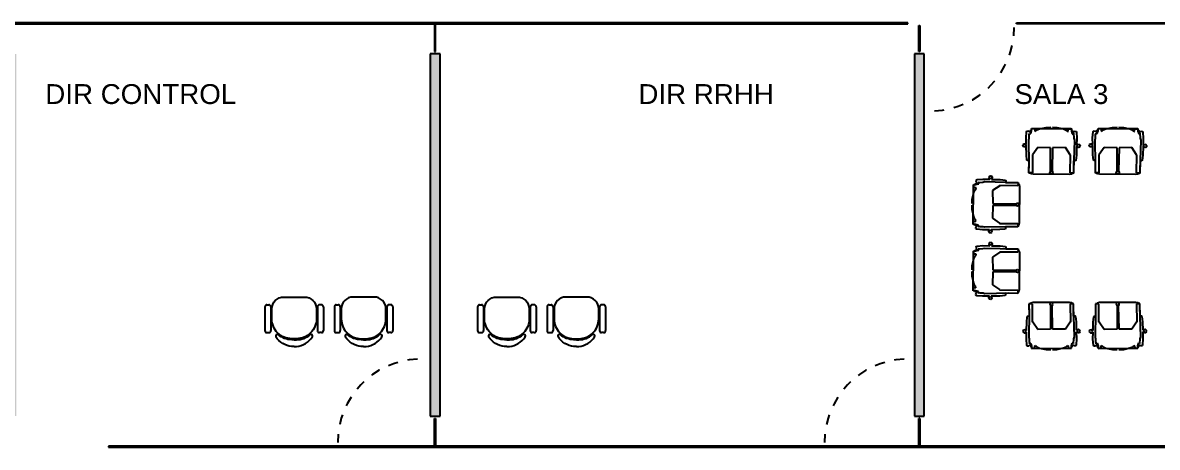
# Model space of a CAD drawing. Header units: millimetres. Extents: x 32.4 to 129.7, y 76.1 to 139.3.
# Drawn here: x 58.06 to 69.5, y 88.33 to 92.61 of the extents above; entities that cross this region are included whole.
import ezdxf

# ---------------------------------------------------------------- set-up
doc = ezdxf.new("R2010")
doc.units = ezdxf.units.MM
doc.linetypes.add('Hidden', pattern=[7.14375, 4.7625, -2.38125])
doc.linetypes.add('Hidden_2_', pattern=[0.007144, 0.004763, -0.002381])
for name, color, linetype in [('HATCH LADRILLO COMUN', 7, 'Continuous'), ('n carpinteria proyeccion', 7, 'Hidden'), ('n carpinteria vidrio', 7, 'Continuous'), ('n tabique', 7, 'Continuous'), ('Sectores', 3, 'Continuous')]:
    doc.layers.add(name, color=color, linetype=linetype)
doc.styles.add('MtXpl_Arial_Unicode_', font='ARIALUNI.ttf')

msp = doc.modelspace()

# ---------------------------------------------------------------- hatches: boundary and pattern name
at = {"layer": 'HATCH LADRILLO COMUN'}
h = msp.add_hatch(color=256, dxfattribs=at)
h.paths.add_polyline_path([(52.509196, 92.605442), (51.689196, 92.605442), (51.689196, 92.505442), (52.409196, 92.505442), (52.409196, 88.425442), (51.689196, 88.425442), (51.689196, 88.325442), (52.509196, 88.325442), (52.509196, 88.640467)])
h.paths.add_polyline_path([(57.999196, 92.290417), (57.899196, 92.290417), (57.899196, 88.640467), (57.999196, 88.640467)])
h.paths.add_polyline_path([(62.269196, 92.290417), (62.169196, 92.290417), (62.169196, 88.640467), (62.269196, 88.640467)])
h.paths.add_polyline_path([(67.149196, 91.169133, -0.104369768), (67.049196, 91.182053), (67.049196, 88.640467), (67.149196, 88.640467)])
h.paths.add_polyline_path([(67.149196, 92.290417), (67.049196, 92.290417), (67.049196, 91.182053, 0.104369768), (67.149196, 91.169133)])

# ---------------------------------------------------------------- linework, layer by layer
at = {"linetype": 'Continuous'}
for p, q in [((68.176463, 91.446329), (68.181126, 91.505196)), ((68.181126, 91.505196), (68.183569, 91.511977)), ((68.183569, 91.511977), (68.193241, 91.513859)), ((68.193241, 91.513859), (68.203852, 91.511725)), ((68.203852, 91.511725), (68.207416, 91.507936)), ((68.20675, 91.473448), (68.210763, 91.4924)), ((68.207416, 91.507936), (68.219425, 91.508093)), ((68.210763, 91.4924), (68.212701, 91.487014)), ((68.212701, 91.487014), (68.222724, 91.48695)), ((68.219425, 91.508093), (68.222968, 91.525959)), ((68.222724, 91.48695), (68.230621, 91.515332)), ((68.222968, 91.525959), (68.229718, 91.525956)), ((68.229718, 91.525956), (68.23062, 91.538113)), ((68.23062, 91.538113), (68.263373, 91.538096)), ((68.230621, 91.515332), (68.230793, 91.540152)), ((68.230793, 91.540152), (68.630813, 91.537629)), ((68.263373, 91.538096), (68.26404, 91.513877)), ((68.26404, 91.513877), (68.270201, 91.510911)), ((68.270201, 91.510911), (68.281978, 91.524045)), ((68.281978, 91.524045), (68.309256, 91.535562)), ((68.309256, 91.535562), (68.37655, 91.550431)), ((68.37655, 91.550431), (68.424901, 91.551308)), ((68.441326, 91.551114), (68.485949, 91.549739)), ((68.485949, 91.549739), (68.553068, 91.534018)), ((68.553068, 91.534018), (68.580198, 91.522157)), ((68.580198, 91.522157), (68.591218, 91.509549)), ((68.591218, 91.509549), (68.599484, 91.512)), ((68.599484, 91.512), (68.600465, 91.535962)), ((68.600465, 91.535962), (68.633215, 91.535564)), ((68.630813, 91.537629), (68.633215, 91.535564)), ((68.633215, 91.535564), (68.632763, 91.513401)), ((68.632763, 91.513401), (68.640463, 91.484306)), ((68.633215, 91.535564), (68.633963, 91.523397)), ((68.633963, 91.523397), (68.640713, 91.523315)), ((68.640463, 91.484306), (68.650486, 91.484242)), ((68.640713, 91.523315), (68.644, 91.505671)), ((68.644, 91.505671), (68.65611, 91.505184)), ((68.650486, 91.484242), (68.652882, 91.490642)), ((68.652882, 91.490642), (68.65695, 91.442299)), ((68.65611, 91.505184), (68.659648, 91.508839)), ((68.659648, 91.508839), (68.670285, 91.510838)), ((68.670285, 91.510838), (68.679933, 91.508834)), ((68.679933, 91.508834), (68.68229, 91.502023)), ((68.68229, 91.502023), (68.686206, 91.44311)), ((68.845964, 91.446329), (68.850627, 91.505196)), ((68.850627, 91.505196), (68.85307, 91.511977)), ((68.85307, 91.511977), (68.862741, 91.513859)), ((68.862741, 91.513859), (68.873352, 91.511725)), ((68.873352, 91.511725), (68.876917, 91.507936)), ((68.87625, 91.473448), (68.880263, 91.4924)), ((68.876917, 91.507936), (68.888925, 91.508093)), ((68.880263, 91.4924), (68.882202, 91.487014)), ((68.882202, 91.487014), (68.892225, 91.48695)), ((68.888925, 91.508093), (68.892469, 91.525959)), ((68.892225, 91.48695), (68.900122, 91.515332)), ((68.892469, 91.525959), (68.899219, 91.525956)), ((68.899219, 91.525956), (68.900121, 91.538113)), ((68.900121, 91.538113), (68.932874, 91.538096)), ((68.900122, 91.515332), (68.900294, 91.540152)), ((68.900294, 91.540152), (69.300314, 91.537629)), ((68.932874, 91.538096), (68.93354, 91.513877)), ((68.93354, 91.513877), (68.939702, 91.510911)), ((68.939702, 91.510911), (68.951479, 91.524045)), ((68.951479, 91.524045), (68.978757, 91.535562)), ((68.978757, 91.535562), (69.04605, 91.550431)), ((69.04605, 91.550431), (69.094402, 91.551308)), ((69.110826, 91.551114), (69.15545, 91.549739)), ((69.15545, 91.549739), (69.222568, 91.534018)), ((69.222568, 91.534018), (69.249699, 91.522157)), ((69.249699, 91.522157), (69.260719, 91.509549)), ((69.260719, 91.509549), (69.268984, 91.512)), ((69.268984, 91.512), (69.269966, 91.535962)), ((69.269966, 91.535962), (69.302716, 91.535564)), ((69.300314, 91.537629), (69.302716, 91.535564)), ((69.302716, 91.535564), (69.302263, 91.513401)), ((69.302263, 91.513401), (69.309964, 91.484306)), ((69.302716, 91.535564), (69.303464, 91.523397)), ((69.303464, 91.523397), (69.310213, 91.523315)), ((69.309964, 91.484306), (69.319987, 91.484242)), ((69.310213, 91.523315), (69.313501, 91.505671)), ((69.313501, 91.505671), (69.325611, 91.505184)), ((69.319987, 91.484242), (69.322382, 91.490642)), ((69.322382, 91.490642), (69.326451, 91.442299)), ((69.325611, 91.505184), (69.329149, 91.508839)), ((69.329149, 91.508839), (69.339786, 91.510838)), ((69.339786, 91.510838), (69.349433, 91.508834)), ((69.349433, 91.508834), (69.35179, 91.502023)), ((69.35179, 91.502023), (69.355707, 91.44311)), ((68.142995, 91.364893), (68.145402, 91.376604)), ((68.142995, 91.364893), (68.145402, 91.376604)), ((68.149575, 91.354909), (68.142995, 91.364893)), ((68.149575, 91.354909), (68.142995, 91.364893)), ((68.145402, 91.376604), (68.155385, 91.383184)), ((68.145402, 91.376604), (68.155385, 91.383184)), ((68.145402, 91.376604), (68.145402, 91.376604)), ((68.145402, 91.376604), (68.145402, 91.376604)), ((68.155385, 91.383184), (68.167097, 91.380777)), ((68.155385, 91.383184), (68.16148, 91.383145)), ((68.16148, 91.383145), (68.176974, 91.376007)), ((68.167097, 91.380777), (68.173676, 91.370794)), ((68.173676, 91.370794), (68.171269, 91.359082)), ((68.176974, 91.376007), (68.176463, 91.446329)), ((68.201434, 91.425534), (68.205622, 91.441842)), ((68.206052, 91.183581), (68.201434, 91.425534)), ((68.205622, 91.441842), (68.20675, 91.473448)), ((68.66174, 91.422619), (68.652881, 91.115107)), ((68.65695, 91.442299), (68.66174, 91.422619)), ((68.686206, 91.44311), (68.684794, 91.372138)), ((68.684794, 91.372138), (68.694284, 91.37481)), ((68.690186, 91.361428), (68.692593, 91.37314)), ((68.692593, 91.37314), (68.702576, 91.379719)), ((68.694284, 91.37481), (68.702576, 91.379719)), ((68.702576, 91.379719), (68.714288, 91.377313)), ((68.702576, 91.379719), (68.714288, 91.377313)), ((68.714288, 91.377313), (68.720868, 91.367329)), ((68.714288, 91.377313), (68.720868, 91.367329)), ((68.720868, 91.367329), (68.718461, 91.355618)), ((68.720868, 91.367329), (68.718461, 91.355618)), ((68.812496, 91.364893), (68.814902, 91.376604)), ((68.812496, 91.364893), (68.814902, 91.376604)), ((68.819075, 91.354909), (68.812496, 91.364893)), ((68.819075, 91.354909), (68.812496, 91.364893)), ((68.814902, 91.376604), (68.824886, 91.383184)), ((68.814902, 91.376604), (68.824886, 91.383184)), ((68.814902, 91.376604), (68.814902, 91.376604)), ((68.814902, 91.376604), (68.814902, 91.376604)), ((68.824886, 91.383184), (68.836597, 91.380777)), ((68.824886, 91.383184), (68.830981, 91.383145)), ((68.830981, 91.383145), (68.846474, 91.376007)), ((68.836597, 91.380777), (68.843177, 91.370794)), ((68.843177, 91.370794), (68.84077, 91.359082)), ((68.846474, 91.376007), (68.845964, 91.446329)), ((68.870934, 91.425534), (68.875123, 91.441842)), ((68.875552, 91.183581), (68.870934, 91.425534)), ((68.875123, 91.441842), (68.87625, 91.473448)), ((69.331241, 91.422619), (69.322382, 91.115107)), ((69.326451, 91.442299), (69.331241, 91.422619)), ((69.355707, 91.44311), (69.354295, 91.372138)), ((69.354295, 91.372138), (69.363785, 91.37481)), ((69.359687, 91.361428), (69.362094, 91.37314)), ((69.362094, 91.37314), (69.372077, 91.379719)), ((69.363785, 91.37481), (69.372077, 91.379719)), ((69.372077, 91.379719), (69.383789, 91.377313)), ((69.372077, 91.379719), (69.383789, 91.377313)), ((69.383789, 91.377313), (69.390368, 91.367329)), ((69.383789, 91.377313), (69.390368, 91.367329)), ((69.390368, 91.367329), (69.387962, 91.355618)), ((69.390368, 91.367329), (69.387962, 91.355618)), ((68.161286, 91.352503), (68.149575, 91.354909)), ((68.161286, 91.352503), (68.149575, 91.354909)), ((68.177059, 91.359518), (68.161286, 91.352503)), ((68.171269, 91.359082), (68.161286, 91.352503)), ((68.17802, 91.273751), (68.177059, 91.359518)), ((68.183912, 91.219597), (68.17802, 91.273751)), ((68.238912, 91.276292), (68.238324, 91.091877)), ((68.243258, 91.276264), (68.238912, 91.276292)), ((68.292276, 91.347843), (68.243258, 91.276264)), ((68.422264, 91.344259), (68.292276, 91.347843)), ((68.42265, 91.113264), (68.422264, 91.344259)), ((68.442493, 91.344156), (68.437981, 91.113167)), ((68.571344, 91.346076), (68.442493, 91.344156)), ((68.619452, 91.273883), (68.571344, 91.346076)), ((68.621609, 91.273869), (68.619452, 91.273883)), ((68.619866, 91.090773), (68.621609, 91.273869)), ((68.68246, 91.270437), (68.675887, 91.216482)), ((68.68452, 91.35683), (68.68246, 91.270437)), ((68.694121, 91.354124), (68.68452, 91.35683)), ((68.696766, 91.351445), (68.690186, 91.361428)), ((68.702382, 91.349077), (68.694121, 91.354124)), ((68.708478, 91.349038), (68.696766, 91.351445)), ((68.708478, 91.349038), (68.702382, 91.349077)), ((68.718461, 91.355618), (68.708478, 91.349038)), ((68.718461, 91.355618), (68.708478, 91.349038)), ((68.830787, 91.352503), (68.819075, 91.354909)), ((68.830787, 91.352503), (68.819075, 91.354909)), ((68.84656, 91.359518), (68.830787, 91.352503)), ((68.84077, 91.359082), (68.830787, 91.352503)), ((68.847521, 91.273751), (68.84656, 91.359518)), ((68.853413, 91.219597), (68.847521, 91.273751)), ((68.908413, 91.276292), (68.907824, 91.091877)), ((68.912759, 91.276264), (68.908413, 91.276292)), ((68.961777, 91.347843), (68.912759, 91.276264)), ((69.091765, 91.344259), (68.961777, 91.347843)), ((69.092151, 91.113264), (69.091765, 91.344259)), ((69.111994, 91.344156), (69.107482, 91.113167)), ((69.240845, 91.346076), (69.111994, 91.344156)), ((69.288953, 91.273883), (69.240845, 91.346076)), ((69.29111, 91.273869), (69.288953, 91.273883)), ((69.289367, 91.090773), (69.29111, 91.273869)), ((69.35196, 91.270437), (69.345388, 91.216482)), ((69.354021, 91.35683), (69.35196, 91.270437)), ((69.363622, 91.354124), (69.354021, 91.35683)), ((69.366267, 91.351445), (69.359687, 91.361428)), ((69.371883, 91.349077), (69.363622, 91.354124)), ((69.377978, 91.349038), (69.366267, 91.351445)), ((69.377978, 91.349038), (69.371883, 91.349077)), ((69.387962, 91.355618), (69.377978, 91.349038)), ((69.387962, 91.355618), (69.377978, 91.349038)), ((68.187603, 91.216431), (68.183912, 91.219597)), ((68.205589, 91.215587), (68.187603, 91.216431)), ((68.204562, 91.091516), (68.205589, 91.215587)), ((68.204562, 91.091516), (68.206052, 91.183581)), ((68.65416, 91.212747), (68.653617, 91.088673)), ((68.672157, 91.213363), (68.65416, 91.212747)), ((68.675887, 91.216482), (68.672157, 91.213363)), ((68.857103, 91.216431), (68.853413, 91.219597)), ((68.87509, 91.215587), (68.857103, 91.216431)), ((68.874063, 91.091516), (68.87509, 91.215587)), ((68.874063, 91.091516), (68.875552, 91.183581)), ((69.323661, 91.212747), (69.323117, 91.088673)), ((69.341658, 91.213363), (69.323661, 91.212747)), ((69.345388, 91.216482), (69.341658, 91.213363)), ((67.672274, 91.012044), (67.674278, 91.021691)), ((67.674278, 91.021691), (67.681089, 91.024048)), ((67.681089, 91.024048), (67.740003, 91.027965)), ((67.740003, 91.027965), (67.810974, 91.026552)), ((67.803393, 91.044335), (67.8058, 91.056046)), ((67.803393, 91.044335), (67.8058, 91.056046)), ((67.809972, 91.034351), (67.803393, 91.044335)), ((67.808302, 91.036042), (67.803393, 91.044335)), ((67.8058, 91.056046), (67.815783, 91.062626)), ((67.8058, 91.056046), (67.815783, 91.062626)), ((67.810974, 91.026552), (67.808302, 91.036042)), ((67.821684, 91.031945), (67.809972, 91.034351)), ((67.815783, 91.062626), (67.827494, 91.060219)), ((67.815783, 91.062626), (67.827494, 91.060219)), ((67.831667, 91.038524), (67.821684, 91.031945)), ((67.828988, 91.035879), (67.826283, 91.026279)), ((67.826283, 91.026279), (67.912675, 91.024218)), ((67.827494, 91.060219), (67.834074, 91.050236)), ((67.827494, 91.060219), (67.834074, 91.050236)), ((67.834035, 91.044141), (67.828988, 91.035879)), ((67.834074, 91.050236), (67.831667, 91.038524)), ((67.834074, 91.050236), (67.834035, 91.044141)), ((67.912675, 91.024218), (67.96663, 91.017645)), ((68.238324, 91.091877), (68.204562, 91.091516)), ((68.206737, 91.089315), (68.204562, 91.091516)), ((68.217037, 91.08925), (68.206737, 91.089315)), ((68.223912, 91.082857), (68.217037, 91.08925)), ((68.245232, 91.077303), (68.223912, 91.082857)), ((68.613536, 91.074971), (68.245232, 91.077303)), ((68.414858, 91.089565), (68.417265, 91.101276)), ((68.414858, 91.089565), (68.414897, 91.09566)), ((68.421438, 91.079581), (68.414858, 91.089565)), ((68.421438, 91.079581), (68.414858, 91.089565)), ((68.414897, 91.09566), (68.419921, 91.103898)), ((68.417265, 91.101276), (68.427249, 91.107856)), ((68.419921, 91.103898), (68.42265, 91.113264)), ((68.43315, 91.077175), (68.421438, 91.079581)), ((68.43315, 91.077175), (68.421438, 91.079581)), ((68.427249, 91.107856), (68.43896, 91.105449)), ((68.443133, 91.083754), (68.43315, 91.077175)), ((68.443133, 91.083754), (68.43315, 91.077175)), ((68.437981, 91.113167), (68.44063, 91.103758)), ((68.43896, 91.105449), (68.44554, 91.095466)), ((68.44063, 91.103758), (68.44554, 91.095466)), ((68.44554, 91.095466), (68.443133, 91.083754)), ((68.44554, 91.095466), (68.443133, 91.083754)), ((68.634924, 91.080255), (68.613536, 91.074971)), ((68.653617, 91.088673), (68.619866, 91.090773)), ((68.641881, 91.08656), (68.634924, 91.080255)), ((68.651414, 91.0865), (68.641881, 91.08656)), ((68.653617, 91.088673), (68.651414, 91.0865)), ((68.652881, 91.115107), (68.653617, 91.088673)), ((68.907824, 91.091877), (68.874063, 91.091516)), ((68.876238, 91.089315), (68.874063, 91.091516)), ((68.886537, 91.08925), (68.876238, 91.089315)), ((68.893413, 91.082857), (68.886537, 91.08925)), ((68.914733, 91.077303), (68.893413, 91.082857)), ((69.283037, 91.074971), (68.914733, 91.077303)), ((69.084359, 91.089565), (69.086766, 91.101276)), ((69.084359, 91.089565), (69.084398, 91.09566)), ((69.090939, 91.079581), (69.084359, 91.089565)), ((69.090939, 91.079581), (69.084359, 91.089565)), ((69.084398, 91.09566), (69.089421, 91.103898)), ((69.086766, 91.101276), (69.096749, 91.107856)), ((69.089421, 91.103898), (69.092151, 91.113264)), ((69.10265, 91.077175), (69.090939, 91.079581)), ((69.10265, 91.077175), (69.090939, 91.079581)), ((69.096749, 91.107856), (69.108461, 91.105449)), ((69.112634, 91.083754), (69.10265, 91.077175)), ((69.112634, 91.083754), (69.10265, 91.077175)), ((69.107482, 91.113167), (69.110131, 91.103758)), ((69.108461, 91.105449), (69.11504, 91.095466)), ((69.110131, 91.103758), (69.11504, 91.095466)), ((69.11504, 91.095466), (69.112634, 91.083754)), ((69.11504, 91.095466), (69.112634, 91.083754)), ((69.304425, 91.080255), (69.283037, 91.074971)), ((69.323117, 91.088673), (69.289367, 91.090773)), ((69.311381, 91.08656), (69.304425, 91.080255)), ((69.320915, 91.0865), (69.311381, 91.08656)), ((69.323117, 91.088673), (69.320915, 91.0865)), ((69.322382, 91.115107), (69.323117, 91.088673)), ((67.64296, 90.572551), (67.645483, 90.972572)), ((67.645483, 90.972572), (67.647548, 90.974974)), ((67.64715, 90.942223), (67.647548, 90.974974)), ((67.671112, 90.941242), (67.64715, 90.942223)), ((67.647548, 90.974974), (67.659716, 90.975722)), ((67.647548, 90.974974), (67.669711, 90.974521)), ((67.649094, 90.894826), (67.660955, 90.921956)), ((67.659716, 90.975722), (67.659798, 90.982471)), ((67.659798, 90.982471), (67.677441, 90.985758)), ((67.660955, 90.921956), (67.673563, 90.932976)), ((67.669711, 90.974521), (67.698807, 90.982221)), ((67.673563, 90.932976), (67.671112, 90.941242)), ((67.674273, 91.001407), (67.672274, 91.012044)), ((67.677929, 90.997868), (67.674273, 91.001407)), ((67.677441, 90.985758), (67.677929, 90.997868)), ((67.69247, 90.99464), (67.740813, 90.998709)), ((67.69887, 90.992245), (67.69247, 90.99464)), ((67.698807, 90.982221), (67.69887, 90.992245)), ((67.740813, 90.998709), (67.760493, 91.003499)), ((67.760493, 91.003499), (68.068005, 90.99464)), ((67.90923, 90.96121), (67.837036, 90.913102)), ((67.837036, 90.913102), (67.838957, 90.784252)), ((67.909243, 90.963367), (67.90923, 90.96121)), ((68.092339, 90.961625), (67.909243, 90.963367)), ((67.96663, 91.017645), (67.969749, 91.013915)), ((67.969749, 91.013915), (67.970365, 90.995919)), ((67.970365, 90.995919), (68.094439, 90.995375)), ((68.068005, 90.99464), (68.094439, 90.995375)), ((68.094439, 90.995375), (68.092339, 90.961625)), ((68.094439, 90.995375), (68.096612, 90.993172)), ((68.096612, 90.993172), (68.096552, 90.983639)), ((68.096552, 90.983639), (68.102857, 90.976683)), ((68.102857, 90.976683), (68.108141, 90.955294)), ((68.108141, 90.955294), (68.105809, 90.58699)), ((67.631998, 90.783084), (67.633373, 90.827707)), ((67.633373, 90.827707), (67.649094, 90.894826)), ((67.632681, 90.718308), (67.631804, 90.766659)), ((67.64755, 90.651015), (67.632681, 90.718308)), ((67.838853, 90.764022), (67.835269, 90.634034)), ((68.069848, 90.764409), (67.838853, 90.764022)), ((67.838957, 90.784252), (68.069945, 90.77974)), ((68.079214, 90.761679), (68.069848, 90.764409)), ((68.069945, 90.77974), (68.079354, 90.782388)), ((68.075256, 90.769007), (68.077663, 90.780718)), ((68.081836, 90.759023), (68.075256, 90.769007)), ((68.077663, 90.780718), (68.087646, 90.787298)), ((68.087452, 90.756655), (68.079214, 90.761679)), ((68.079354, 90.782388), (68.087646, 90.787298)), ((68.093548, 90.756617), (68.081836, 90.759023)), ((68.093548, 90.756617), (68.087452, 90.756655)), ((68.087646, 90.787298), (68.099358, 90.784891)), ((68.087646, 90.787298), (68.099358, 90.784891)), ((68.103531, 90.763196), (68.093548, 90.756617)), ((68.103531, 90.763196), (68.093548, 90.756617)), ((68.099358, 90.784891), (68.105938, 90.774908)), ((68.099358, 90.784891), (68.105938, 90.774908)), ((68.105938, 90.774908), (68.103531, 90.763196)), ((68.105938, 90.774908), (68.103531, 90.763196)), ((67.667781, 90.572379), (67.64296, 90.572551)), ((67.644999, 90.572378), (67.645016, 90.605131)), ((67.657156, 90.571476), (67.644999, 90.572378)), ((67.645016, 90.605131), (67.669236, 90.605798)), ((67.659067, 90.623736), (67.64755, 90.651015)), ((67.657153, 90.564727), (67.657156, 90.571476)), ((67.675019, 90.561183), (67.657153, 90.564727)), ((67.672201, 90.611959), (67.659067, 90.623736)), ((67.696162, 90.564482), (67.667781, 90.572379)), ((67.669236, 90.605798), (67.672201, 90.611959)), ((67.696098, 90.554459), (67.696162, 90.564482)), ((67.835269, 90.634034), (67.906848, 90.585016)), ((67.906848, 90.585016), (67.90682, 90.58067)), ((67.90682, 90.58067), (68.091235, 90.580082)), ((68.091235, 90.580082), (68.091596, 90.54632)), ((68.100255, 90.565671), (68.093862, 90.558795)), ((68.105809, 90.58699), (68.100255, 90.565671)), ((67.669254, 90.534999), (67.671387, 90.54561)), ((67.671135, 90.525327), (67.669254, 90.534999)), ((67.677916, 90.522884), (67.671135, 90.525327)), ((67.671387, 90.54561), (67.675176, 90.549174)), ((67.675176, 90.549174), (67.675019, 90.561183)), ((67.736783, 90.518221), (67.677916, 90.522884)), ((67.690713, 90.552521), (67.696098, 90.554459)), ((67.709664, 90.548508), (67.690713, 90.552521)), ((67.741271, 90.54738), (67.709664, 90.548508)), ((67.807105, 90.518732), (67.736783, 90.518221)), ((67.757578, 90.543192), (67.741271, 90.54738)), ((67.999531, 90.54781), (67.757578, 90.543192)), ((67.799928, 90.497143), (67.802335, 90.508855)), ((67.799928, 90.497143), (67.799967, 90.503238)), ((67.806508, 90.48716), (67.799928, 90.497143)), ((67.806508, 90.48716), (67.799928, 90.497143)), ((67.799967, 90.503238), (67.807105, 90.518732)), ((67.802335, 90.508855), (67.812318, 90.515434)), ((67.81822, 90.484753), (67.806508, 90.48716)), ((67.806508, 90.48716), (67.806508, 90.48716)), ((67.81822, 90.484753), (67.806508, 90.48716)), ((67.806508, 90.48716), (67.806508, 90.48716)), ((67.812318, 90.515434), (67.82403, 90.513028)), ((67.828203, 90.491333), (67.81822, 90.484753)), ((67.828203, 90.491333), (67.81822, 90.484753)), ((67.909361, 90.519778), (67.823594, 90.518818)), ((67.823594, 90.518818), (67.83061, 90.503044)), ((67.82403, 90.513028), (67.83061, 90.503044)), ((67.83061, 90.503044), (67.828203, 90.491333)), ((67.83061, 90.503044), (67.828203, 90.491333)), ((67.963515, 90.52567), (67.909361, 90.519778)), ((67.966681, 90.529361), (67.963515, 90.52567)), ((67.967525, 90.547348), (67.966681, 90.529361)), ((68.091596, 90.54632), (67.967525, 90.547348)), ((68.091596, 90.54632), (67.999531, 90.54781)), ((68.093797, 90.548495), (68.091596, 90.54632)), ((68.093862, 90.558795), (68.093797, 90.548495)), ((67.672274, 90.342543), (67.674278, 90.35219)), ((67.674273, 90.331906), (67.672274, 90.342543)), ((67.674278, 90.35219), (67.681089, 90.354547)), ((67.681089, 90.354547), (67.740003, 90.358464)), ((67.740003, 90.358464), (67.810974, 90.357052)), ((67.740813, 90.329208), (67.760493, 90.333998)), ((67.760493, 90.333998), (68.068005, 90.325139)), ((67.803393, 90.374834), (67.8058, 90.386546)), ((67.803393, 90.374834), (67.8058, 90.386546)), ((67.809972, 90.364851), (67.803393, 90.374834)), ((67.808302, 90.366542), (67.803393, 90.374834)), ((67.8058, 90.386546), (67.815783, 90.393125)), ((67.8058, 90.386546), (67.815783, 90.393125)), ((67.810974, 90.357052), (67.808302, 90.366542)), ((67.821684, 90.362444), (67.809972, 90.364851)), ((67.815783, 90.393125), (67.827494, 90.390718)), ((67.815783, 90.393125), (67.827494, 90.390718)), ((67.831667, 90.369023), (67.821684, 90.362444)), ((67.828988, 90.366378), (67.826283, 90.356778)), ((67.826283, 90.356778), (67.912675, 90.354717)), ((67.827494, 90.390718), (67.834074, 90.380735)), ((67.827494, 90.390718), (67.834074, 90.380735)), ((67.834035, 90.37464), (67.828988, 90.366378)), ((67.834074, 90.380735), (67.831667, 90.369023)), ((67.834074, 90.380735), (67.834035, 90.37464)), ((67.912675, 90.354717), (67.96663, 90.348145)), ((67.96663, 90.348145), (67.969749, 90.344415)), ((67.969749, 90.344415), (67.970365, 90.326418)), ((67.633373, 90.158207), (67.649094, 90.225325)), ((67.64296, 89.903051), (67.645483, 90.303071)), ((67.645483, 90.303071), (67.647548, 90.305473)), ((67.64715, 90.272723), (67.647548, 90.305473)), ((67.671112, 90.271741), (67.64715, 90.272723)), ((67.647548, 90.305473), (67.659716, 90.306221)), ((67.647548, 90.305473), (67.669711, 90.30502)), ((67.649094, 90.225325), (67.660955, 90.252456)), ((67.659716, 90.306221), (67.659798, 90.31297)), ((67.659798, 90.31297), (67.677441, 90.316258)), ((67.660955, 90.252456), (67.673563, 90.263476)), ((67.669711, 90.30502), (67.698807, 90.31272)), ((67.673563, 90.263476), (67.671112, 90.271741)), ((67.677929, 90.328368), (67.674273, 90.331906)), ((67.677441, 90.316258), (67.677929, 90.328368)), ((67.69247, 90.325139), (67.740813, 90.329208)), ((67.69887, 90.322744), (67.69247, 90.325139)), ((67.698807, 90.31272), (67.69887, 90.322744)), ((67.90923, 90.291709), (67.837036, 90.243601)), ((67.837036, 90.243601), (67.838957, 90.114751)), ((67.909243, 90.293866), (67.90923, 90.291709)), ((68.092339, 90.292124), (67.909243, 90.293866)), ((67.970365, 90.326418), (68.094439, 90.325874)), ((68.068005, 90.325139), (68.094439, 90.325874)), ((68.094439, 90.325874), (68.092339, 90.292124)), ((68.094439, 90.325874), (68.096612, 90.323672)), ((68.096612, 90.323672), (68.096552, 90.314138)), ((68.096552, 90.314138), (68.102857, 90.307182)), ((68.102857, 90.307182), (68.108141, 90.285794)), ((68.108141, 90.285794), (68.105809, 89.91749)), ((67.631998, 90.113583), (67.633373, 90.158207)), ((67.838957, 90.114751), (68.069945, 90.110239)), ((68.069945, 90.110239), (68.079354, 90.112888)), ((68.075256, 90.099506), (68.077663, 90.111218)), ((68.077663, 90.111218), (68.087646, 90.117797)), ((68.079354, 90.112888), (68.087646, 90.117797)), ((68.087646, 90.117797), (68.099358, 90.115391)), ((68.087646, 90.117797), (68.099358, 90.115391)), ((68.099358, 90.115391), (68.105938, 90.105407)), ((68.099358, 90.115391), (68.105938, 90.105407)), ((68.105938, 90.105407), (68.103531, 90.093696)), ((68.105938, 90.105407), (68.103531, 90.093696)), ((67.632681, 90.048807), (67.631804, 90.097158)), ((67.64755, 89.981514), (67.632681, 90.048807)), ((67.838853, 90.094521), (67.835269, 89.964534)), ((68.069848, 90.094908), (67.838853, 90.094521)), ((68.079214, 90.092178), (68.069848, 90.094908)), ((68.081836, 90.089523), (68.075256, 90.099506)), ((68.087452, 90.087155), (68.079214, 90.092178)), ((68.093548, 90.087116), (68.081836, 90.089523)), ((68.093548, 90.087116), (68.087452, 90.087155)), ((68.103531, 90.093696), (68.093548, 90.087116)), ((68.103531, 90.093696), (68.093548, 90.087116)), ((67.667781, 89.902879), (67.64296, 89.903051)), ((67.644999, 89.902878), (67.645016, 89.93563)), ((67.657156, 89.901976), (67.644999, 89.902878)), ((67.645016, 89.93563), (67.669236, 89.936297)), ((67.659067, 89.954236), (67.64755, 89.981514)), ((67.657153, 89.895226), (67.657156, 89.901976)), ((67.675019, 89.891682), (67.657153, 89.895226)), ((67.672201, 89.942459), (67.659067, 89.954236)), ((67.696162, 89.894982), (67.667781, 89.902879)), ((67.669236, 89.936297), (67.672201, 89.942459)), ((67.669254, 89.865498), (67.671387, 89.876109)), ((67.671387, 89.876109), (67.675176, 89.879673)), ((67.675176, 89.879673), (67.675019, 89.891682)), ((67.690713, 89.88302), (67.696098, 89.884958)), ((67.709664, 89.879007), (67.690713, 89.88302)), ((67.696098, 89.884958), (67.696162, 89.894982)), ((67.741271, 89.87788), (67.709664, 89.879007)), ((67.757578, 89.873691), (67.741271, 89.87788)), ((67.999531, 89.878309), (67.757578, 89.873691)), ((67.835269, 89.964534), (67.906848, 89.915515)), ((67.906848, 89.915515), (67.90682, 89.91117)), ((67.90682, 89.91117), (68.091235, 89.910581)), ((67.967525, 89.877847), (67.966681, 89.85986)), ((68.091596, 89.876819), (67.967525, 89.877847)), ((68.091596, 89.876819), (67.999531, 89.878309)), ((68.091235, 89.910581), (68.091596, 89.876819)), ((68.093797, 89.878994), (68.091596, 89.876819)), ((68.093862, 89.889294), (68.093797, 89.878994)), ((68.100255, 89.89617), (68.093862, 89.889294)), ((68.105809, 89.91749), (68.100255, 89.89617)), ((67.671135, 89.855827), (67.669254, 89.865498)), ((67.677916, 89.853383), (67.671135, 89.855827)), ((67.736783, 89.84872), (67.677916, 89.853383)), ((67.807105, 89.849231), (67.736783, 89.84872)), ((67.799928, 89.827643), (67.802335, 89.839354)), ((67.799928, 89.827643), (67.799967, 89.833738)), ((67.806508, 89.817659), (67.799928, 89.827643)), ((67.806508, 89.817659), (67.799928, 89.827643)), ((67.799967, 89.833738), (67.807105, 89.849231)), ((67.802335, 89.839354), (67.812318, 89.845934)), ((67.81822, 89.815252), (67.806508, 89.817659)), ((67.806508, 89.817659), (67.806508, 89.817659)), ((67.81822, 89.815252), (67.806508, 89.817659)), ((67.806508, 89.817659), (67.806508, 89.817659)), ((67.812318, 89.845934), (67.82403, 89.843527)), ((67.828203, 89.821832), (67.81822, 89.815252)), ((67.828203, 89.821832), (67.81822, 89.815252)), ((67.909361, 89.850277), (67.823594, 89.849317)), ((67.823594, 89.849317), (67.83061, 89.833544)), ((67.82403, 89.843527), (67.83061, 89.833544)), ((67.83061, 89.833544), (67.828203, 89.821832)), ((67.83061, 89.833544), (67.828203, 89.821832)), ((67.963515, 89.85617), (67.909361, 89.850277)), ((67.966681, 89.85986), (67.963515, 89.85617)), ((68.206737, 89.772184), (68.204562, 89.769983)), ((68.238324, 89.769622), (68.204562, 89.769983)), ((68.204562, 89.769983), (68.205589, 89.645913)), ((68.204562, 89.769983), (68.206052, 89.677918)), ((68.217037, 89.77225), (68.206737, 89.772184)), ((68.223912, 89.778642), (68.217037, 89.77225)), ((68.245232, 89.784196), (68.223912, 89.778642)), ((68.238912, 89.585208), (68.238324, 89.769622)), ((68.613536, 89.786528), (68.245232, 89.784196)), ((68.421438, 89.781918), (68.414858, 89.771935)), ((68.421438, 89.781918), (68.414858, 89.771935)), ((68.414858, 89.771935), (68.417265, 89.760223)), ((68.414858, 89.771935), (68.414897, 89.76584)), ((68.414897, 89.76584), (68.419921, 89.757601)), ((68.43315, 89.784325), (68.421438, 89.781918)), ((68.43315, 89.784325), (68.421438, 89.781918)), ((68.443133, 89.777745), (68.43315, 89.784325)), ((68.443133, 89.777745), (68.43315, 89.784325)), ((68.43896, 89.75605), (68.44554, 89.766034)), ((68.44063, 89.757741), (68.44554, 89.766034)), ((68.44554, 89.766034), (68.443133, 89.777745)), ((68.44554, 89.766034), (68.443133, 89.777745)), ((68.634924, 89.781245), (68.613536, 89.786528)), ((68.653617, 89.772826), (68.619866, 89.770726)), ((68.619866, 89.770726), (68.621609, 89.58763)), ((68.641881, 89.774939), (68.634924, 89.781245)), ((68.651414, 89.775), (68.641881, 89.774939)), ((68.653617, 89.772826), (68.651414, 89.775)), ((68.652881, 89.746392), (68.653617, 89.772826)), ((68.65416, 89.648753), (68.653617, 89.772826)), ((68.876238, 89.772184), (68.874063, 89.769983)), ((68.907824, 89.769622), (68.874063, 89.769983)), ((68.874063, 89.769983), (68.87509, 89.645913)), ((68.874063, 89.769983), (68.875552, 89.677918)), ((68.886537, 89.77225), (68.876238, 89.772184)), ((68.893413, 89.778642), (68.886537, 89.77225)), ((68.914733, 89.784196), (68.893413, 89.778642)), ((68.908413, 89.585208), (68.907824, 89.769622)), ((69.283037, 89.786528), (68.914733, 89.784196)), ((69.090939, 89.781918), (69.084359, 89.771935)), ((69.090939, 89.781918), (69.084359, 89.771935)), ((69.084359, 89.771935), (69.086766, 89.760223)), ((69.084359, 89.771935), (69.084398, 89.76584)), ((69.084398, 89.76584), (69.089421, 89.757601)), ((69.10265, 89.784325), (69.090939, 89.781918)), ((69.10265, 89.784325), (69.090939, 89.781918)), ((69.112634, 89.777745), (69.10265, 89.784325)), ((69.112634, 89.777745), (69.10265, 89.784325)), ((69.108461, 89.75605), (69.11504, 89.766034)), ((69.110131, 89.757741), (69.11504, 89.766034)), ((69.11504, 89.766034), (69.112634, 89.777745)), ((69.11504, 89.766034), (69.112634, 89.777745)), ((69.304425, 89.781245), (69.283037, 89.786528)), ((69.323118, 89.772826), (69.289367, 89.770726)), ((69.289367, 89.770726), (69.29111, 89.58763)), ((69.311381, 89.774939), (69.304425, 89.781245)), ((69.320915, 89.775), (69.311381, 89.774939)), ((69.323118, 89.772826), (69.320915, 89.775)), ((69.322382, 89.746392), (69.323118, 89.772826)), ((69.323661, 89.648753), (69.323118, 89.772826)), ((68.206052, 89.677918), (68.201434, 89.435965)), ((68.417265, 89.760223), (68.427249, 89.753644)), ((68.419921, 89.757601), (68.42265, 89.748235)), ((68.42265, 89.748235), (68.422264, 89.517241)), ((68.427249, 89.753644), (68.43896, 89.75605)), ((68.437981, 89.748332), (68.44063, 89.757741)), ((68.442493, 89.517344), (68.437981, 89.748332)), ((68.66174, 89.43888), (68.652881, 89.746392)), ((68.672157, 89.648136), (68.65416, 89.648753)), ((68.675887, 89.645018), (68.672157, 89.648136)), ((68.875552, 89.677918), (68.870934, 89.435965)), ((69.086766, 89.760223), (69.096749, 89.753644)), ((69.089421, 89.757601), (69.092151, 89.748235)), ((69.092151, 89.748235), (69.091765, 89.517241)), ((69.096749, 89.753644), (69.108461, 89.75605)), ((69.107482, 89.748332), (69.110131, 89.757741)), ((69.111994, 89.517344), (69.107482, 89.748332)), ((69.331241, 89.43888), (69.322382, 89.746392)), ((69.341658, 89.648136), (69.323661, 89.648753)), ((69.345388, 89.645018), (69.341658, 89.648136)), ((68.17802, 89.587749), (68.177059, 89.501981)), ((68.183912, 89.641902), (68.17802, 89.587749)), ((68.187603, 89.645069), (68.183912, 89.641902)), ((68.205589, 89.645913), (68.187603, 89.645069)), ((68.243258, 89.585235), (68.238912, 89.585208)), ((68.292276, 89.513657), (68.243258, 89.585235)), ((68.619452, 89.587617), (68.571344, 89.515424)), ((68.621609, 89.58763), (68.619452, 89.587617)), ((68.68246, 89.591062), (68.675887, 89.645018)), ((68.684521, 89.50467), (68.68246, 89.591062)), ((68.847521, 89.587749), (68.84656, 89.501981)), ((68.853413, 89.641902), (68.847521, 89.587749)), ((68.857103, 89.645069), (68.853413, 89.641902)), ((68.87509, 89.645913), (68.857103, 89.645069)), ((68.912759, 89.585235), (68.908413, 89.585208)), ((68.961777, 89.513657), (68.912759, 89.585235)), ((69.288953, 89.587617), (69.240845, 89.515424)), ((69.29111, 89.58763), (69.288953, 89.587617)), ((69.35196, 89.591062), (69.345388, 89.645018)), ((69.354021, 89.50467), (69.35196, 89.591062)), ((68.149575, 89.50659), (68.142995, 89.496607)), ((68.149575, 89.50659), (68.142995, 89.496607)), ((68.142995, 89.496607), (68.145402, 89.484895)), ((68.142995, 89.496607), (68.145402, 89.484895)), ((68.145402, 89.484895), (68.155385, 89.478316)), ((68.145402, 89.484895), (68.145402, 89.484895)), ((68.145402, 89.484895), (68.155385, 89.478316)), ((68.145402, 89.484895), (68.145402, 89.484895)), ((68.161286, 89.508997), (68.149575, 89.50659)), ((68.161286, 89.508997), (68.149575, 89.50659)), ((68.155385, 89.478316), (68.167097, 89.480722)), ((68.155385, 89.478316), (68.16148, 89.478354)), ((68.171269, 89.502417), (68.161286, 89.508997)), ((68.177059, 89.501981), (68.161286, 89.508997)), ((68.16148, 89.478354), (68.176974, 89.485492)), ((68.167097, 89.480722), (68.173676, 89.490706)), ((68.173676, 89.490706), (68.171269, 89.502417)), ((68.176974, 89.485492), (68.176463, 89.41517)), ((68.201434, 89.435965), (68.205622, 89.419658)), ((68.205622, 89.419658), (68.20675, 89.388051)), ((68.422264, 89.517241), (68.292276, 89.513657)), ((68.571344, 89.515424), (68.442493, 89.517344)), ((68.652882, 89.370857), (68.65695, 89.4192)), ((68.65695, 89.4192), (68.66174, 89.43888)), ((68.68229, 89.359476), (68.686206, 89.41839)), ((68.694121, 89.507376), (68.684521, 89.50467)), ((68.686206, 89.41839), (68.684794, 89.489361)), ((68.684794, 89.489361), (68.694284, 89.48669)), ((68.696766, 89.510054), (68.690186, 89.500071)), ((68.690186, 89.500071), (68.692593, 89.48836)), ((68.692593, 89.48836), (68.702576, 89.48178)), ((68.702382, 89.512423), (68.694121, 89.507376)), ((68.694284, 89.48669), (68.702576, 89.48178)), ((68.708478, 89.512461), (68.696766, 89.510054)), ((68.708478, 89.512461), (68.702382, 89.512423)), ((68.702576, 89.48178), (68.714288, 89.484187)), ((68.702576, 89.48178), (68.714288, 89.484187)), ((68.718461, 89.505882), (68.708478, 89.512461)), ((68.718461, 89.505882), (68.708478, 89.512461)), ((68.714288, 89.484187), (68.720868, 89.49417)), ((68.714288, 89.484187), (68.720868, 89.49417)), ((68.720868, 89.49417), (68.718461, 89.505882)), ((68.720868, 89.49417), (68.718461, 89.505882)), ((68.819075, 89.50659), (68.812496, 89.496607)), ((68.819075, 89.50659), (68.812496, 89.496607)), ((68.812496, 89.496607), (68.814902, 89.484895)), ((68.812496, 89.496607), (68.814902, 89.484895)), ((68.814902, 89.484895), (68.824886, 89.478316)), ((68.814902, 89.484895), (68.814902, 89.484895)), ((68.814902, 89.484895), (68.824886, 89.478316)), ((68.814902, 89.484895), (68.814902, 89.484895)), ((68.830787, 89.508997), (68.819075, 89.50659)), ((68.830787, 89.508997), (68.819075, 89.50659)), ((68.824886, 89.478316), (68.836597, 89.480722)), ((68.824886, 89.478316), (68.830981, 89.478354)), ((68.84077, 89.502417), (68.830787, 89.508997)), ((68.84656, 89.501981), (68.830787, 89.508997)), ((68.830981, 89.478354), (68.846474, 89.485492)), ((68.836597, 89.480722), (68.843177, 89.490706)), ((68.843177, 89.490706), (68.84077, 89.502417)), ((68.846474, 89.485492), (68.845964, 89.41517)), ((68.870934, 89.435965), (68.875123, 89.419658)), ((68.875123, 89.419658), (68.87625, 89.388051)), ((69.091765, 89.517241), (68.961777, 89.513657)), ((69.240845, 89.515424), (69.111994, 89.517344)), ((69.322382, 89.370857), (69.326451, 89.4192)), ((69.326451, 89.4192), (69.331241, 89.43888)), ((69.35179, 89.359476), (69.355707, 89.41839)), ((69.363622, 89.507376), (69.354021, 89.50467)), ((69.355707, 89.41839), (69.354295, 89.489361)), ((69.354295, 89.489361), (69.363785, 89.48669)), ((69.366267, 89.510054), (69.359687, 89.500071)), ((69.359687, 89.500071), (69.362094, 89.48836)), ((69.362094, 89.48836), (69.372077, 89.48178)), ((69.371883, 89.512423), (69.363622, 89.507376)), ((69.363785, 89.48669), (69.372077, 89.48178)), ((69.377978, 89.512461), (69.366267, 89.510054)), ((69.377978, 89.512461), (69.371883, 89.512423)), ((69.372077, 89.48178), (69.383789, 89.484187)), ((69.372077, 89.48178), (69.383789, 89.484187)), ((69.387962, 89.505882), (69.377978, 89.512461)), ((69.387962, 89.505882), (69.377978, 89.512461)), ((69.383789, 89.484187), (69.390368, 89.49417)), ((69.383789, 89.484187), (69.390368, 89.49417)), ((69.390368, 89.49417), (69.387962, 89.505882)), ((69.390368, 89.49417), (69.387962, 89.505882)), ((68.176463, 89.41517), (68.181126, 89.356303)), ((68.181126, 89.356303), (68.183569, 89.349522)), ((68.183569, 89.349522), (68.193241, 89.347641)), ((68.193241, 89.347641), (68.203852, 89.349775)), ((68.203852, 89.349775), (68.207416, 89.353563)), ((68.20675, 89.388051), (68.210763, 89.3691)), ((68.207416, 89.353563), (68.219425, 89.353407)), ((68.210763, 89.3691), (68.212701, 89.374486)), ((68.212701, 89.374486), (68.222724, 89.374549)), ((68.219425, 89.353407), (68.222968, 89.33554)), ((68.222724, 89.374549), (68.230621, 89.346168)), ((68.222968, 89.33554), (68.229718, 89.335544)), ((68.229718, 89.335544), (68.23062, 89.323386)), ((68.23062, 89.323386), (68.263373, 89.323403)), ((68.230621, 89.346168), (68.230793, 89.321347)), ((68.230793, 89.321347), (68.630813, 89.32387)), ((68.263373, 89.323403), (68.26404, 89.347623)), ((68.26404, 89.347623), (68.270201, 89.350588)), ((68.270201, 89.350588), (68.281978, 89.337454)), ((68.281978, 89.337454), (68.309256, 89.325938)), ((68.309256, 89.325938), (68.37655, 89.311068)), ((68.37655, 89.311068), (68.424901, 89.310191)), ((68.441326, 89.310385), (68.485949, 89.31176)), ((68.485949, 89.31176), (68.553068, 89.327481)), ((68.553068, 89.327481), (68.580198, 89.339342)), ((68.580198, 89.339342), (68.591218, 89.35195)), ((68.591218, 89.35195), (68.599484, 89.349499)), ((68.599484, 89.349499), (68.600465, 89.325537)), ((68.600465, 89.325537), (68.633215, 89.325935)), ((68.630813, 89.32387), (68.633215, 89.325935)), ((68.632763, 89.348098), (68.640463, 89.377194)), ((68.633215, 89.325935), (68.632763, 89.348098)), ((68.633215, 89.325935), (68.633963, 89.338103)), ((68.633963, 89.338103), (68.640713, 89.338185)), ((68.640463, 89.377194), (68.650486, 89.377257)), ((68.640713, 89.338185), (68.644, 89.355829)), ((68.644, 89.355829), (68.65611, 89.356316)), ((68.650486, 89.377257), (68.652882, 89.370857)), ((68.65611, 89.356316), (68.659648, 89.35266)), ((68.659648, 89.35266), (68.670285, 89.350661)), ((68.670285, 89.350661), (68.679933, 89.352665)), ((68.679933, 89.352665), (68.68229, 89.359476)), ((68.845964, 89.41517), (68.850627, 89.356303)), ((68.850627, 89.356303), (68.85307, 89.349522)), ((68.85307, 89.349522), (68.862741, 89.347641)), ((68.862741, 89.347641), (68.873352, 89.349775)), ((68.873352, 89.349775), (68.876917, 89.353563)), ((68.87625, 89.388051), (68.880263, 89.3691)), ((68.876917, 89.353563), (68.888925, 89.353407)), ((68.880263, 89.3691), (68.882202, 89.374486)), ((68.882202, 89.374486), (68.892225, 89.374549)), ((68.888925, 89.353407), (68.892469, 89.33554)), ((68.892225, 89.374549), (68.900122, 89.346168)), ((68.892469, 89.33554), (68.899219, 89.335544)), ((68.899219, 89.335544), (68.900121, 89.323386)), ((68.900121, 89.323386), (68.932874, 89.323403)), ((68.900122, 89.346168), (68.900294, 89.321347)), ((68.900294, 89.321347), (69.300314, 89.32387)), ((68.932874, 89.323403), (68.93354, 89.347623)), ((68.93354, 89.347623), (68.939702, 89.350588)), ((68.939702, 89.350588), (68.951479, 89.337454)), ((68.951479, 89.337454), (68.978757, 89.325938)), ((68.978757, 89.325938), (69.04605, 89.311068)), ((69.04605, 89.311068), (69.094402, 89.310191)), ((69.110826, 89.310385), (69.15545, 89.31176)), ((69.15545, 89.31176), (69.222569, 89.327481)), ((69.222569, 89.327481), (69.249699, 89.339342)), ((69.249699, 89.339342), (69.260719, 89.35195)), ((69.260719, 89.35195), (69.268984, 89.349499)), ((69.268984, 89.349499), (69.269966, 89.325537)), ((69.269966, 89.325537), (69.302716, 89.325935)), ((69.300314, 89.32387), (69.302716, 89.325935)), ((69.302263, 89.348098), (69.309964, 89.377194)), ((69.302716, 89.325935), (69.302263, 89.348098)), ((69.302716, 89.325935), (69.303464, 89.338103)), ((69.303464, 89.338103), (69.310213, 89.338185)), ((69.309964, 89.377194), (69.319987, 89.377257)), ((69.310213, 89.338185), (69.313501, 89.355829)), ((69.313501, 89.355829), (69.325611, 89.356316)), ((69.319987, 89.377257), (69.322382, 89.370857)), ((69.325611, 89.356316), (69.329149, 89.35266)), ((69.329149, 89.35266), (69.339786, 89.350661)), ((69.339786, 89.350661), (69.349433, 89.352665)), ((69.349433, 89.352665), (69.35179, 89.359476))]:
    msp.add_line(p, q, dxfattribs=at)
for p, q in [((60.523969, 89.761844), (60.543969, 89.761844)), ((61.073969, 89.761844), (61.053969, 89.761844)), ((61.223969, 89.761844), (61.243969, 89.761844)), ((61.773969, 89.761844), (61.753969, 89.761844)), ((62.6679, 89.761844), (62.6879, 89.761844)), ((63.2179, 89.761844), (63.1979, 89.761844)), ((63.3679, 89.761844), (63.3879, 89.761844)), ((63.9179, 89.761844), (63.8979, 89.761844)), ((60.503969, 89.741844), (60.503969, 89.501844)), ((60.563969, 89.741844), (60.563969, 89.501844)), ((61.033969, 89.741844), (61.033969, 89.501844)), ((61.093969, 89.741844), (61.093969, 89.501844)), ((61.203969, 89.741844), (61.203969, 89.501844)), ((61.263969, 89.741844), (61.263969, 89.501844)), ((61.733969, 89.741844), (61.733969, 89.501844)), ((61.793969, 89.741844), (61.793969, 89.501844)), ((62.6479, 89.741844), (62.6479, 89.501844)), ((62.7079, 89.741844), (62.7079, 89.501844)), ((63.1779, 89.741844), (63.1779, 89.501844)), ((63.2379, 89.741844), (63.2379, 89.501844)), ((63.3479, 89.741844), (63.3479, 89.501844)), ((63.4079, 89.741844), (63.4079, 89.501844)), ((63.8779, 89.741844), (63.8779, 89.501844)), ((63.9379, 89.741844), (63.9379, 89.501844)), ((60.523969, 89.481844), (60.543969, 89.481844)), ((61.073969, 89.481844), (61.053969, 89.481844)), ((61.223969, 89.481844), (61.243969, 89.481844)), ((61.773969, 89.481844), (61.753969, 89.481844)), ((62.6679, 89.481844), (62.6879, 89.481844)), ((63.2179, 89.481844), (63.1979, 89.481844)), ((63.3679, 89.481844), (63.3879, 89.481844)), ((63.9179, 89.481844), (63.8979, 89.481844))]:
    msp.add_line(p, q)
for points in [[(60.573969, 89.620442), (60.573969, 89.720442, -0.414214), (60.693969, 89.840442), (60.903969, 89.840442, -0.414214), (61.023969, 89.720442), (61.023969, 89.620442, -0.414214), (60.823969, 89.420442), (60.773969, 89.420442, -0.414214)], [(61.723969, 89.620442), (61.723969, 89.720442, 0.414214), (61.603969, 89.840442), (61.393969, 89.840442, 0.414214), (61.273969, 89.720442), (61.273969, 89.620442, 0.414214), (61.473969, 89.420442), (61.523969, 89.420442, 0.414214)], [(62.7179, 89.620442), (62.7179, 89.720442, -0.414214), (62.8379, 89.840442), (63.0479, 89.840442, -0.414214), (63.1679, 89.720442), (63.1679, 89.620442, -0.414214), (62.9679, 89.420442), (62.9179, 89.420442, -0.414214)], [(63.8679, 89.620442), (63.8679, 89.720442, 0.414214), (63.7479, 89.840442), (63.5379, 89.840442, 0.414214), (63.4179, 89.720442), (63.4179, 89.620442, 0.414214), (63.6179, 89.420442), (63.6679, 89.420442, 0.414214)]]:
    msp.add_lwpolyline(points, format="xyb", close=True)
for points in [[(60.798969, 89.340442), (60.773969, 89.340442, -0.207449), (60.614545, 89.438298)], [(60.798969, 89.410442), (60.773969, 89.410442, -0.178789), (60.637454, 89.460869)], [(60.798969, 89.410442), (60.823969, 89.410442, 0.178789), (60.960484, 89.460869)], [(60.798969, 89.340442), (60.823969, 89.340442, 0.207449), (60.983393, 89.438298)], [(61.498969, 89.340442), (61.473969, 89.340442, -0.207449), (61.314545, 89.438298)], [(61.498969, 89.410442), (61.473969, 89.410442, -0.178789), (61.337454, 89.460869)], [(61.498969, 89.410442), (61.523969, 89.410442, 0.178789), (61.660484, 89.460869)], [(61.498969, 89.340442), (61.523969, 89.340442, 0.207449), (61.683393, 89.438298)], [(62.9429, 89.340442), (62.9179, 89.340442, -0.207449), (62.758476, 89.438298)], [(62.9429, 89.410442), (62.9179, 89.410442, -0.178789), (62.781385, 89.460869)], [(62.9429, 89.410442), (62.9679, 89.410442, 0.178789), (63.104415, 89.460869)], [(62.9429, 89.340442), (62.9679, 89.340442, 0.207449), (63.127324, 89.438298)], [(63.6429, 89.340442), (63.6179, 89.340442, -0.207449), (63.458476, 89.438298)], [(63.6429, 89.410442), (63.6179, 89.410442, -0.178789), (63.481385, 89.460869)], [(63.6429, 89.410442), (63.6679, 89.410442, 0.178789), (63.804415, 89.460869)], [(63.6429, 89.340442), (63.6679, 89.340442, 0.207449), (63.827324, 89.438298)]]:
    msp.add_lwpolyline(points, format="xyb")
for centre, radius, start, end in [((60.523969, 89.741844), 0.02, 90, 180), ((60.543969, 89.741844), 0.02, 0, 90), ((61.053969, 89.741844), 0.02, 90, 180), ((61.073969, 89.741844), 0.02, 0, 90), ((61.223969, 89.741844), 0.02, 90, 180), ((61.243969, 89.741844), 0.02, 0, 90), ((61.753969, 89.741844), 0.02, 90, 180), ((61.773969, 89.741844), 0.02, 0, 90), ((62.6679, 89.741844), 0.02, 90, 180), ((62.6879, 89.741844), 0.02, 0, 90), ((63.1979, 89.741844), 0.02, 90, 180), ((63.2179, 89.741844), 0.02, 0, 90), ((63.3679, 89.741844), 0.02, 90, 180), ((63.3879, 89.741844), 0.02, 0, 90), ((63.8979, 89.741844), 0.02, 90, 180), ((63.9179, 89.741844), 0.02, 0, 90), ((60.523969, 89.501844), 0.02, 180, 270), ((60.543969, 89.501844), 0.02, 270, 0), ((60.629569, 89.44596), 0.016866, 62.127554, 207.020488), ((60.968369, 89.44596), 0.016866, 332.979512, 117.872446), ((61.053969, 89.501844), 0.02, 180, 270), ((61.073969, 89.501844), 0.02, 270, 0), ((61.223969, 89.501844), 0.02, 180, 270), ((61.243969, 89.501844), 0.02, 270, 0), ((61.329569, 89.44596), 0.016866, 62.127554, 207.020488), ((61.668369, 89.44596), 0.016866, 332.979512, 117.872446), ((61.753969, 89.501844), 0.02, 180, 270), ((61.773969, 89.501844), 0.02, 270, 0), ((62.6679, 89.501844), 0.02, 180, 270), ((62.6879, 89.501844), 0.02, 270, 0), ((62.7735, 89.44596), 0.016866, 62.127554, 207.020488), ((63.1123, 89.44596), 0.016866, 332.979512, 117.872446), ((63.1979, 89.501844), 0.02, 180, 270), ((63.2179, 89.501844), 0.02, 270, 0), ((63.3679, 89.501844), 0.02, 180, 270), ((63.3879, 89.501844), 0.02, 270, 0), ((63.4735, 89.44596), 0.016866, 62.127554, 207.020488), ((63.8123, 89.44596), 0.016866, 332.979512, 117.872446), ((63.8979, 89.501844), 0.02, 180, 270), ((63.9179, 89.501844), 0.02, 270, 0)]:
    msp.add_arc(centre, radius, start, end)
at = {"layer": 'n carpinteria proyeccion', "linetype": 'Hidden_2_'}
for centre, start, end in [((67.214196, 92.555442), 272.547318, 0), ((62.078289, 88.375442), 92.547318, 180), ((66.984196, 88.375442), 92.547318, 180)]:
    msp.add_arc(centre, 0.84, start, end, dxfattribs=at)
at = {"layer": 'n carpinteria vidrio'}
for p, q in [((66.984196, 92.605442), (52.509196, 92.605442)), ((52.509196, 92.595442), (66.984196, 92.595442)), ((62.224196, 92.595442), (62.214196, 92.595442)), ((62.214196, 92.595442), (62.214196, 92.315417)), ((62.224196, 92.315417), (62.224196, 92.595442)), ((66.984196, 92.595442), (66.984196, 92.605442)), ((67.094196, 92.575442), (67.104196, 92.575442)), ((67.094196, 92.315417), (67.094196, 92.575442)), ((67.104196, 92.575442), (67.104196, 92.315417)), ((68.079196, 92.605442), (72.284196, 92.605442)), ((68.079196, 92.595442), (68.079196, 92.605442)), ((72.284196, 92.595442), (68.079196, 92.595442)), ((62.214196, 92.315417), (62.224196, 92.315417)), ((67.104196, 92.315417), (67.094196, 92.315417)), ((62.214196, 88.335442), (62.214196, 88.615468)), ((62.214196, 88.615468), (62.224196, 88.615468)), ((62.224196, 88.615468), (62.224196, 88.335442)), ((67.094196, 88.335442), (67.094196, 88.615468)), ((67.094196, 88.615468), (67.104196, 88.615468)), ((67.104196, 88.615468), (67.094196, 88.615468)), ((67.094196, 88.615468), (67.094196, 88.355442)), ((67.104196, 88.615468), (67.104196, 88.335442)), ((67.104196, 88.355442), (67.104196, 88.615468)), ((72.284196, 88.335442), (58.929196, 88.335442)), ((58.929196, 88.335442), (58.929196, 88.325442)), ((58.929196, 88.325442), (72.284196, 88.325442)), ((62.224196, 88.335442), (62.214196, 88.335442)), ((67.094196, 88.355442), (67.104196, 88.355442)), ((67.104196, 88.335442), (67.094196, 88.335442))]:
    msp.add_line(p, q, dxfattribs=at)
at = {"layer": 'n tabique'}
for p, q in [((62.269196, 92.290417), (62.169196, 92.290417)), ((62.169196, 92.290417), (62.169196, 88.640468)), ((62.269196, 88.640468), (62.269196, 92.290417)), ((67.149196, 92.290417), (67.049196, 92.290417)), ((67.049196, 92.290417), (67.049196, 88.640468)), ((67.149196, 88.640468), (67.149196, 92.290417)), ((62.169196, 88.640468), (62.269196, 88.640468)), ((67.049196, 88.640468), (67.149196, 88.640468))]:
    msp.add_line(p, q, dxfattribs=at)

# ---------------------------------------------------------------- texts
at = {"layer": 'Sectores', "style": 'MtXpl_Arial_Unicode_'}
for s, p in [('DIR CONTROL', (58.290743, 91.78593)), ('DIR RRHH', (64.2679, 91.78593)), ('SALA 3', (68.057807, 91.78593))]:
    msp.add_text(s, height=0.2, dxfattribs=at).set_placement(p)

doc.saveas('drawing.dxf')
